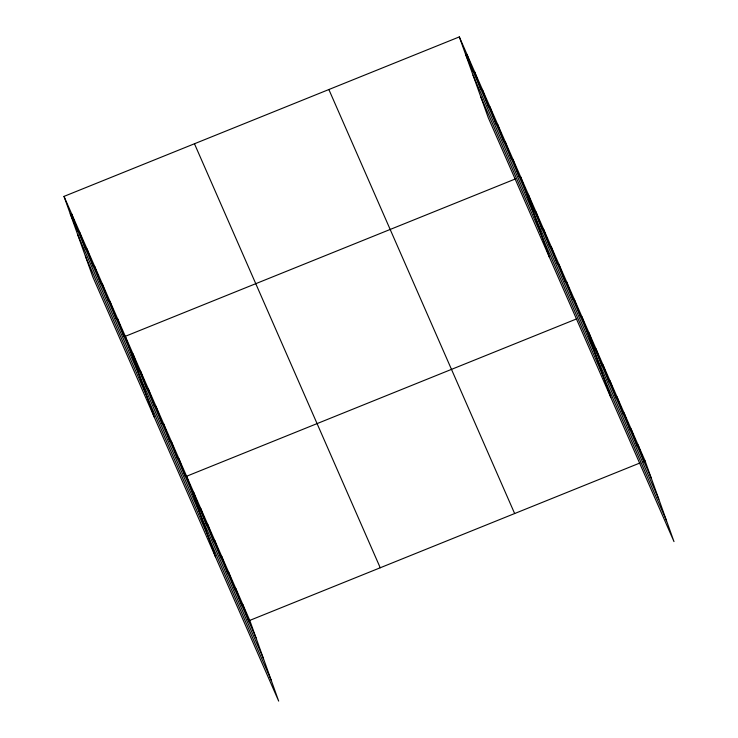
<?xml version="1.0" encoding="UTF-8"?>
<svg xmlns="http://www.w3.org/2000/svg" width="738" height="738" viewBox="0 0 738 738"><rect width="100%" height="100%" fill="white"/><g stroke="black" fill="none" stroke-linecap="round" stroke-linejoin="round"><path stroke-width="1.11" d="M64.003 196.391L249.776 620.4L278.678 701.1L92.896 277.091L64.003 196.391L459.322 36.9L645.104 460.909L673.997 541.609L488.224 117.6L459.322 36.9M515.456 178.91L125.312 336.316L154.205 417.016M576.765 318.834L186.613 476.241L215.514 556.941M249.776 620.4L639.929 462.994M643.029 461.739L645.104 460.909M465.567 54.326L651.34 478.335M473.04 75.202L658.813 499.211M480.742 96.715L666.515 520.724M328.871 89.538L514.644 513.537M194.463 143.762L380.236 567.771M70.239 213.817L256.021 637.826M77.721 234.702L263.494 658.702M85.423 256.215L271.197 680.224M638.084 444.894L644.32 462.311M631.064 428.87L637.3 446.296M624.044 412.856L630.289 430.272M617.033 396.832L623.269 414.258M610.012 380.817L616.248 398.243M602.992 364.803L609.228 382.219M595.972 348.779L602.217 366.205M588.961 332.764L595.197 350.19M581.941 316.75L610.833 397.441M574.275 299.259L580.511 316.676M566.609 281.768L572.854 299.185M558.952 264.278L565.188 281.695M551.286 246.787L557.522 264.204M543.62 229.297L549.856 246.713M535.963 211.806L542.199 229.223M528.297 194.315L534.533 211.732M520.631 176.825L549.524 257.516M512.965 159.334L519.211 176.751M505.309 141.844L511.545 159.26M497.643 124.353L503.879 141.779M489.977 106.862L496.213 124.288M482.32 89.372L488.556 106.798M474.654 71.881L480.89 89.307M466.988 54.391L473.224 71.817M242.765 604.385L249.001 621.811M235.745 588.37L241.981 605.787M228.725 572.347L234.961 589.773M221.704 556.332L227.95 573.749M214.693 540.308L220.93 557.734M207.673 524.294L213.909 541.72M200.653 508.279L206.889 525.696M193.633 492.255L199.869 509.681M178.956 458.75L185.192 476.176M171.29 441.259L177.526 458.685M163.624 423.769L169.869 441.195M155.967 406.278L162.203 423.704M148.301 388.788L154.537 406.214M140.635 371.297L146.871 388.723M132.969 353.806L139.214 371.232M117.646 318.825L123.883 336.251M109.98 301.335L116.226 318.761M102.324 283.844L108.56 301.27M94.658 266.353L100.894 283.779M86.992 248.863L93.228 266.289M79.326 231.372L85.571 248.798M71.669 213.882L77.905 231.308"/></g></svg>
